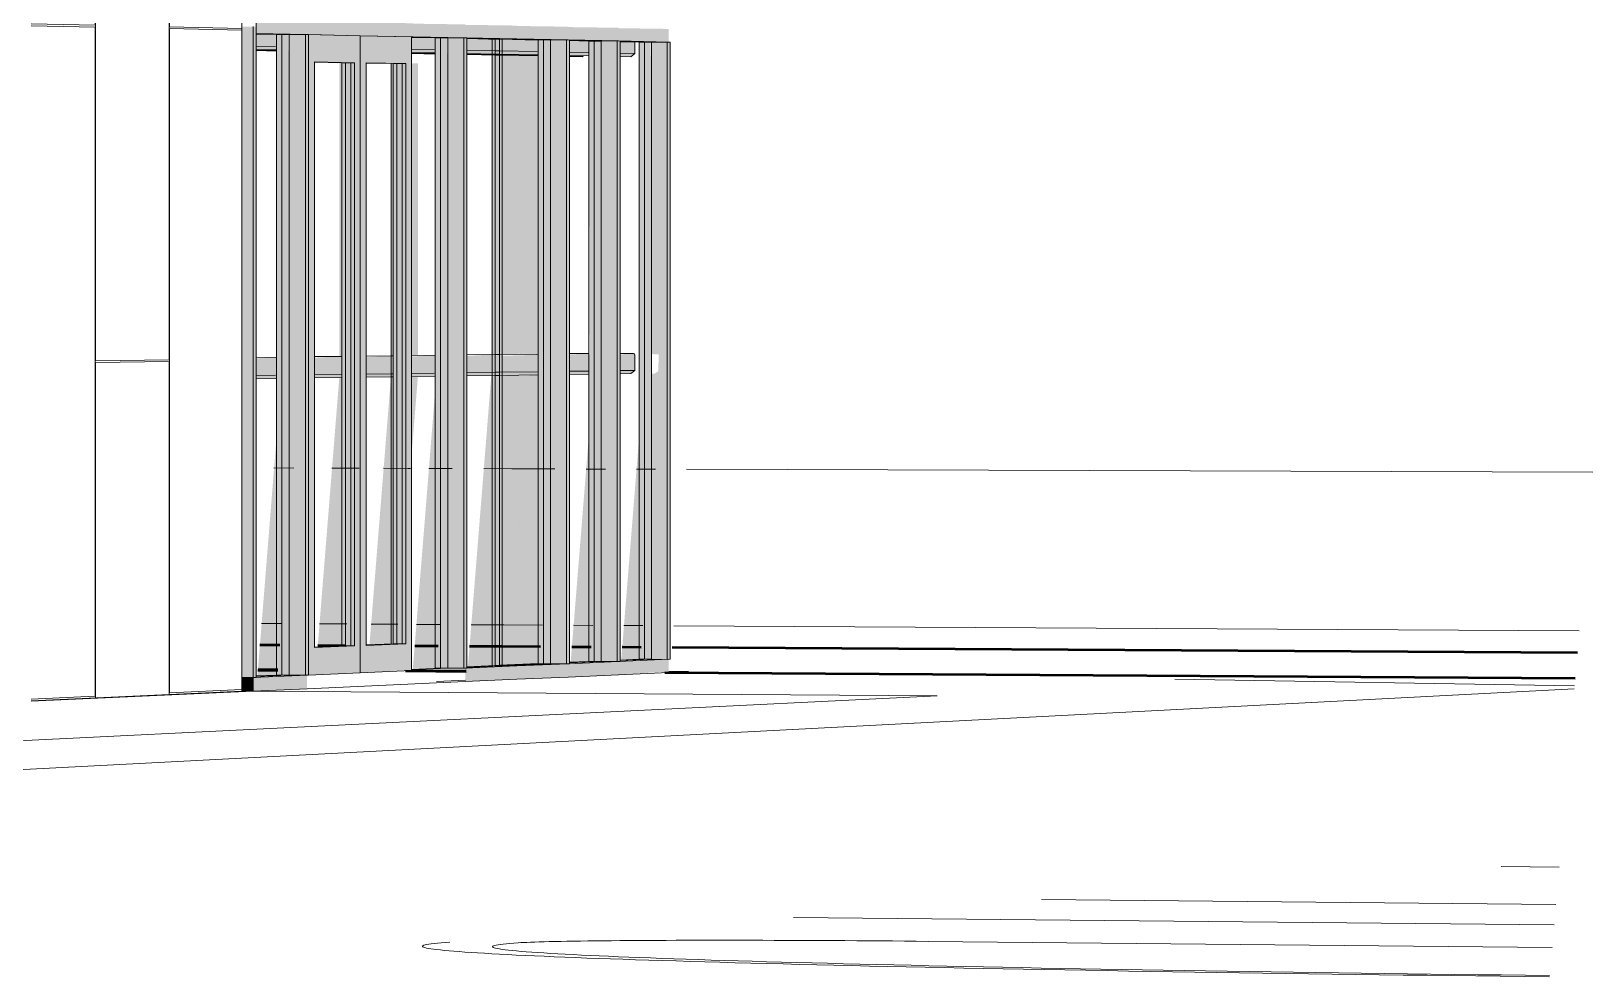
# Model space of a CAD drawing. Header units: inches. Extents: x 30764 to 92544, y -36095 to 66.
# Drawn here: x 92529.4583 to 92529.5085, y 65.9763 to 66.0067 of the extents above; entities that cross this region are included whole.
import ezdxf

# ---------------------------------------------------------------- set-up
doc = ezdxf.new("R2010")
doc.units = ezdxf.units.IN
doc.header["$MEASUREMENT"] = 0
doc.linetypes.add('Center 1_4_', pattern=[0.53125, 0.25, -0.09375, 0.09375, -0.09375])
doc.linetypes.add('Hidden', pattern=[0.28125, 0.1875, -0.09375])
for name, color, linetype, lineweight in [('A-DOOR', 31, 'Continuous', 13), ('A-FLOR-OTLN', 90, 'Continuous', 9), ('A-GLAZ-CURT', 52, 'Continuous', 9), ('A-GLAZ-CWMG', 51, 'Continuous', 9), ('A-PROP-SBCK', 71, 'Hidden', 50), ('A-WALL-PATT', 111, 'Continuous', 13), ('C-BLDG-PADS', 91, 'Continuous', 9), ('C-TOPO', 7, 'Continuous', 9), ('Conc', 7, 'Continuous', 9), ('EOP-PR', 4, 'Continuous', 9), ('L-SITE-WALL', 31, 'Continuous', 13), ('PAINT', 190, 'Continuous', 9), ('PROP', 3, 'Center 1_4_', 9), ('S-BEAM', 12, 'Continuous', 9)]:
    doc.layers.add(name, color=color, linetype=linetype, lineweight=lineweight)

# ---------------------------------------------------------------- blocks, each defined once
blk = doc.blocks.new('FP_73-Looking North East Copy 1')
at = {"layer": 'A-WALL-PATT', "lineweight": 9}
for p, q in [((31214.299552, 66.006863), (31214.299552, 66.017343)), ((31214.299564, 65.996094), (31214.299564, 66.017343)), ((31214.301926, 65.996123), (31214.301926, 66.017216)), ((31214.301938, 66.006813), (31214.301938, 66.017216)), ((31214.299552, 66.006863), (31214.297502, 66.006906)), ((31214.299552, 66.006807), (31214.297502, 66.00685)), ((31214.299552, 65.985325), (31214.299552, 66.006807)), ((31214.304266, 66.006764), (31214.301938, 66.006813)), ((31214.301938, 65.985433), (31214.301938, 66.006757)), ((31214.304266, 66.006709), (31214.301938, 66.006757)), ((31214.301926, 65.996123), (31214.299564, 65.996094)), ((31214.299564, 65.996038), (31214.301926, 65.996067)), ((31214.299564, 65.98527), (31214.299564, 65.996038)), ((31214.301926, 65.985377), (31214.301926, 65.996067)), ((31214.297502, 65.985232), (31214.299552, 65.985325)), ((31214.301938, 65.985433), (31214.304266, 65.985538))]:
    blk.add_line(p, q, dxfattribs=at)

msp = doc.modelspace()

# ---------------------------------------------------------------- hatches: boundary and pattern name
at = {"layer": 'A-DOOR', "lineweight": 5}
for points in [[(92529.467245, 65.985999), (92529.467245, 66.006563), (92529.46715, 66.006561), (92529.46715, 65.986), (92529.467198, 65.985999)], [(92529.468722, 65.986935), (92529.468722, 66.005662), (92529.468605, 66.005661), (92529.468605, 65.986936)], [(92529.470371, 65.987003), (92529.470371, 66.005632), (92529.470255, 66.005631), (92529.470255, 65.987004)]]:
    msp.add_hatch(color=256, dxfattribs=at).paths.add_polyline_path(points, flags=0)
h = msp.add_hatch(color=256, dxfattribs=at)
h.paths.add_polyline_path([(92529.467245, 65.985999), (92529.46891, 65.986085), (92529.46891, 66.006529), (92529.467245, 66.006563), (92529.467245, 65.986012)], flags=0)
h.paths.add_polyline_path([(92529.467435, 65.986882), (92529.467452, 66.005684), (92529.468722, 66.005662), (92529.468722, 65.986935), (92529.467452, 65.986883)], flags=0)
h = msp.add_hatch(color=256, dxfattribs=at)
h.paths.add_polyline_path([(92529.46891, 65.986072), (92529.470558, 65.986172), (92529.470558, 66.006495), (92529.46891, 66.006529), (92529.46891, 65.986085)], flags=0)
h.paths.add_polyline_path([(92529.469098, 65.98695), (92529.469115, 66.005655), (92529.470371, 66.005632), (92529.470371, 65.987003), (92529.469115, 65.986951)], flags=0)
at = {"layer": 'A-DOOR', "lineweight": 5, "transparency": 33554496}
for points in [[(92529.467436, 65.986887), (92529.468605, 65.986937), (92529.468589, 66.005662), (92529.468314, 66.005661), (92529.468314, 65.986937), (92529.467437, 65.986901)], [(92529.469099, 65.986956), (92529.470255, 65.987005), (92529.470239, 66.005632), (92529.469966, 66.005631), (92529.469966, 65.987005), (92529.4691, 65.98697)], [(92529.46744, 65.99554), (92529.468317, 65.995552), (92529.468324, 65.996234), (92529.467439, 65.996192), (92529.467439, 65.995642)], [(92529.469103, 65.995563), (92529.4699, 65.995574), (92529.469907, 65.996253), (92529.469102, 65.996212), (92529.469102, 65.995665)]]:
    msp.add_hatch(color=256, dxfattribs=at).paths.add_polyline_path(points, flags=0)
h = msp.add_hatch(color=256, dxfattribs=at)
h.paths.add_polyline_path([(92529.46754, 65.986899), (92529.468418, 65.986935), (92529.469109, 65.995545), (92529.468233, 65.995533), (92529.467543, 65.986932)], flags=0)
h.paths.add_polyline_path([(92529.468233, 65.996218), (92529.469109, 65.996229), (92529.469109, 66.005669), (92529.468233, 66.005669), (92529.468233, 65.996277)], flags=0)
h = msp.add_hatch(color=256, dxfattribs=at)
h.paths.add_polyline_path([(92529.469203, 65.986967), (92529.470001, 65.987003), (92529.470689, 65.995567), (92529.469893, 65.995556), (92529.469206, 65.987)], flags=0)
h.paths.add_polyline_path([(92529.469893, 65.996238), (92529.470689, 65.996277), (92529.470689, 66.005641), (92529.469893, 66.00564), (92529.469893, 65.996277)], flags=0)
at = {"layer": 'A-GLAZ-CURT', "transparency": 33554458}
for points in [[(92529.465571, 65.985952), (92529.466624, 65.986007), (92529.466597, 66.006564), (92529.466215, 66.006561), (92529.466215, 65.986001), (92529.465572, 65.985972)], [(92529.471716, 65.986222), (92529.47169, 66.006459), (92529.471313, 66.006457), (92529.471313, 65.986224)], [(92529.47324, 66.006418), (92529.473239, 66.006422), (92529.473022, 66.006422)], [(92529.473469, 65.986298), (92529.475021, 65.986371), (92529.474995, 66.006391), (92529.474622, 66.006389), (92529.474622, 65.996286), (92529.474622, 65.996265), (92529.474622, 65.986369), (92529.473469, 65.986299)], [(92529.475627, 65.986393), (92529.476648, 65.986442), (92529.476622, 66.006358), (92529.47625, 66.006355), (92529.476281, 65.9963), (92529.47625, 65.996282), (92529.47625, 65.98644), (92529.475629, 65.986413)], [(92529.477251, 65.986465), (92529.478257, 65.986513), (92529.478232, 66.006325), (92529.477861, 66.006322), (92529.477861, 65.986511), (92529.477252, 65.986484)], [(92529.477286, 65.986484), (92529.477896, 65.986512), (92529.478633, 66.006332), (92529.478495, 66.006331), (92529.478495, 66.005965), (92529.478364, 66.005863), (92529.478026, 66.005863), (92529.478026, 65.996317), (92529.478489, 65.996297), (92529.478495, 65.996277), (92529.478473, 65.995761), (92529.478364, 65.995676), (92529.478026, 65.995671), (92529.477288, 65.986507)], [(92529.465607, 65.985971), (92529.46625, 65.986002), (92529.466265, 65.986197), (92529.465625, 65.986201), (92529.465609, 65.985996)]]:
    msp.add_hatch(color=256, dxfattribs=at).paths.add_polyline_path(points, flags=0)
h = msp.add_hatch(color=256, dxfattribs=at)
h.paths.add_polyline_path([(92529.465573, 65.995513), (92529.466216, 65.995522), (92529.466223, 65.996209), (92529.465573, 65.99617), (92529.465572, 65.995617)], flags=0)
h.paths.add_polyline_path([(92529.466223, 66.006036), (92529.466216, 66.006562), (92529.465572, 66.006561), (92529.46558, 66.006048)], flags=0)
h = msp.add_hatch(color=256, dxfattribs=at)
h.paths.add_polyline_path([(92529.470562, 65.995583), (92529.471313, 65.995594), (92529.47132, 65.99627), (92529.470562, 65.99623), (92529.470562, 65.995685)], flags=0)
h.paths.add_polyline_path([(92529.47132, 66.005939), (92529.471313, 66.006457), (92529.470562, 66.006457), (92529.470569, 66.005954)], flags=0)
h = msp.add_hatch(color=256, dxfattribs=at)
h.paths.add_polyline_path([(92529.472331, 65.995608), (92529.473241, 65.995621), (92529.473247, 65.996293), (92529.472331, 65.996251), (92529.472331, 65.995709)], flags=0)
h.paths.add_polyline_path([(92529.473247, 66.005903), (92529.47324, 66.006418), (92529.472331, 66.006422), (92529.472338, 66.00592), (92529.472854, 66.00591)], flags=0)
at = {"layer": 'A-GLAZ-CURT', "lineweight": 5, "transparency": 33554458}
h = msp.add_hatch(color=256, dxfattribs=at)
h.paths.add_polyline_path([(92529.473378, 65.986299), (92529.473379, 65.986315), (92529.473239, 65.9863)], flags=0)
h.paths.add_polyline_path([(92529.473379, 66.006415), (92529.473378, 66.006422), (92529.47324, 66.006418)], flags=0)
h = msp.add_hatch(color=256, dxfattribs=at)
h.paths.add_polyline_path([(92529.473241, 65.995621), (92529.47338, 65.995623), (92529.473359, 65.996294), (92529.47324, 65.996262), (92529.47324, 65.995722)], flags=0)
h.paths.add_polyline_path([(92529.473386, 66.0059), (92529.473379, 66.006415), (92529.47324, 66.006389), (92529.473247, 66.005903)], flags=0)
h = msp.add_hatch(color=256, dxfattribs=at)
h.paths.add_polyline_path([(92529.473469, 65.986298), (92529.47347, 65.986319), (92529.473395, 65.986299)], flags=0)
h.paths.add_polyline_path([(92529.47347, 66.006413), (92529.473469, 66.006423), (92529.473379, 66.006415)], flags=0)
h = msp.add_hatch(color=256, dxfattribs=at)
h.paths.add_polyline_path([(92529.47338, 65.995623), (92529.473471, 65.995624), (92529.473478, 65.996295), (92529.473379, 65.996263), (92529.473379, 65.995724)], flags=0)
h.paths.add_polyline_path([(92529.473477, 66.005899), (92529.47347, 66.006413), (92529.473379, 66.006389), (92529.473386, 66.0059)], flags=0)
at = {"layer": 'A-GLAZ-CURT', "transparency": 33554458}
h = msp.add_hatch(color=256, dxfattribs=at)
h.paths.add_polyline_path([(92529.473471, 65.995624), (92529.474622, 65.99564), (92529.474622, 65.996285), (92529.47347, 65.996251), (92529.47347, 65.995725)], flags=0)
h.paths.add_polyline_path([(92529.474629, 66.005877), (92529.474622, 66.006389), (92529.47347, 66.006389), (92529.473477, 66.005899)], flags=0)
h = msp.add_hatch(color=256, dxfattribs=at)
h.paths.add_polyline_path([(92529.47563, 65.995654), (92529.476251, 65.995663), (92529.47625, 65.996285), (92529.47625, 65.996305), (92529.476256, 65.996324), (92529.475629, 65.996294), (92529.475629, 65.995755)], flags=0)
h.paths.add_polyline_path([(92529.476044, 66.00585), (92529.476053, 66.005883), (92529.476251, 66.00588), (92529.47625, 66.006356), (92529.475629, 66.006355), (92529.475636, 66.005858), (92529.475938, 66.005852)], flags=0)
h = msp.add_hatch(color=256, dxfattribs=at)
h.paths.add_polyline_path([(92529.477253, 65.995677), (92529.477592, 65.995682), (92529.477722, 65.995783), (92529.477701, 65.996317), (92529.47768, 65.996322), (92529.477252, 65.996297), (92529.477252, 65.995777)], flags=0)
h.paths.add_polyline_path([(92529.477592, 66.005854), (92529.477722, 66.005956), (92529.477722, 66.006326), (92529.477252, 66.006322), (92529.477253, 66.005861)], flags=0)
h = msp.add_hatch(color=256, dxfattribs=at)
h.paths.add_polyline_path([(92529.466265, 65.986197), (92529.467012, 65.995515), (92529.46637, 65.995506), (92529.465625, 65.986201)], flags=0)
h.paths.add_polyline_path([(92529.46637, 65.996196), (92529.467012, 65.996203), (92529.467012, 66.006045), (92529.46637, 66.006057), (92529.46637, 65.996277)], flags=0)
h = msp.add_hatch(color=256, dxfattribs=at)
h.paths.add_polyline_path([(92529.470611, 65.986171), (92529.471347, 65.986223), (92529.472099, 65.995587), (92529.471349, 65.995577), (92529.470594, 65.986171)], flags=0)
h.paths.add_polyline_path([(92529.471349, 65.996255), (92529.472099, 65.996296), (92529.472099, 66.005948), (92529.471349, 66.005962), (92529.471349, 65.996277)], flags=0)
h = msp.add_hatch(color=256, dxfattribs=at)
h.paths.add_polyline_path([(92529.472365, 65.986268), (92529.473274, 65.986308), (92529.474022, 65.995614), (92529.473114, 65.995602), (92529.472367, 65.986292)], flags=0)
h.paths.add_polyline_path([(92529.473114, 65.996276), (92529.474022, 65.996317), (92529.474022, 66.005912), (92529.473114, 66.005929), (92529.473114, 65.996277)], flags=0)
at = {"layer": 'A-GLAZ-CURT', "lineweight": 5, "transparency": 33554458}
h = msp.add_hatch(color=256, dxfattribs=at)
h.paths.add_polyline_path([(92529.473274, 65.986308), (92529.473413, 65.986314), (92529.474161, 65.995616), (92529.474022, 65.995614), (92529.473279, 65.98637)], flags=0)
h.paths.add_polyline_path([(92529.474022, 65.996287), (92529.474161, 65.996319), (92529.474161, 66.005909), (92529.474022, 66.005912), (92529.474022, 65.996288)], flags=0)
h = msp.add_hatch(color=256, dxfattribs=at)
h.paths.add_polyline_path([(92529.473413, 65.986314), (92529.473504, 65.986318), (92529.474252, 65.995618), (92529.474161, 65.995616), (92529.473418, 65.98637)], flags=0)
h.paths.add_polyline_path([(92529.474161, 65.996289), (92529.474252, 65.996319), (92529.474252, 66.005907), (92529.474161, 66.005909), (92529.474161, 65.996294)], flags=0)
at = {"layer": 'A-GLAZ-CURT', "transparency": 33554458}
h = msp.add_hatch(color=256, dxfattribs=at)
h.paths.add_polyline_path([(92529.473504, 65.986318), (92529.474656, 65.98637), (92529.475401, 65.995634), (92529.474252, 65.995618), (92529.473508, 65.986365)], flags=0)
h.paths.add_polyline_path([(92529.474252, 65.99629), (92529.475401, 65.996319), (92529.475401, 66.005885), (92529.474252, 66.005876), (92529.474252, 65.996294)], flags=0)
h = msp.add_hatch(color=256, dxfattribs=at)
h.paths.add_polyline_path([(92529.475663, 65.986412), (92529.476284, 65.986442), (92529.477026, 65.995657), (92529.476406, 65.995648), (92529.475665, 65.986436)], flags=0)
h.paths.add_polyline_path([(92529.476406, 65.996316), (92529.477026, 65.996319), (92529.477026, 66.005888), (92529.476816, 66.005863), (92529.476813, 66.005859), (92529.476406, 66.005859), (92529.476406, 65.996317)], flags=0)
at = {"layer": 'A-GLAZ-CURT', "lineweight": 5, "transparency": 33554458}
h = msp.add_hatch(color=256, dxfattribs=at)
h.paths.add_polyline_path([(92529.47, 65.987), (92529.470069, 65.987003), (92529.470757, 65.995568), (92529.470689, 65.995567), (92529.47, 65.987)], flags=0)
h.paths.add_polyline_path([(92529.470689, 65.996247), (92529.470757, 65.996277), (92529.470757, 66.00564), (92529.470689, 66.00564), (92529.470689, 65.996277)], flags=0)
msp.add_hatch(color=256, dxfattribs=at).paths.add_polyline_path([(92529.4699, 65.995574), (92529.469969, 65.995575), (92529.469976, 65.996254), (92529.4699, 65.996222), (92529.4699, 65.995676)], flags=0)
at = {"layer": 'A-GLAZ-CWMG', "lineweight": 5}
for points in [[(92529.465472, 65.985921), (92529.465472, 66.00682), (92529.465108, 66.006818), (92529.465108, 65.985923)], [(92529.465472, 65.985921), (92529.465569, 65.985952), (92529.465569, 66.006817), (92529.465472, 66.006817), (92529.465472, 65.985929)], [(92529.467198, 66.006564), (92529.467198, 66.007002), (92529.465569, 66.007024), (92529.465569, 66.006598), (92529.46715, 66.006565)], [(92529.46715, 65.985997), (92529.46715, 66.006564), (92529.466624, 66.006561), (92529.466624, 65.986)], [(92529.472234, 65.986218), (92529.472234, 66.006459), (92529.471716, 66.006457), (92529.471716, 65.986222), (92529.471808, 65.986221)], [(92529.472234, 65.986218), (92529.472327, 65.986249), (92529.472327, 66.006458), (92529.472234, 66.006448), (92529.472234, 65.986226)], [(92529.475535, 65.986366), (92529.475535, 66.006391), (92529.475021, 66.006389), (92529.475021, 65.986369), (92529.475111, 65.986368)], [(92529.475535, 65.986364), (92529.475625, 65.986393), (92529.475625, 66.00639), (92529.475535, 66.00638), (92529.475535, 65.986371)], [(92529.477159, 65.986437), (92529.477159, 66.006358), (92529.476648, 66.006355), (92529.476648, 65.98644), (92529.476737, 65.98644)], [(92529.477159, 65.986435), (92529.477248, 65.986465), (92529.477243, 66.006357), (92529.477159, 66.006347), (92529.477159, 65.986442)], [(92529.478767, 65.986508), (92529.478767, 66.006324), (92529.478257, 66.006322), (92529.478257, 65.986511)], [(92529.478767, 65.986506), (92529.478855, 65.98651), (92529.478855, 66.006324), (92529.478767, 66.006325), (92529.478767, 65.988037)], [(92529.465472, 65.985481), (92529.467198, 65.985561), (92529.467198, 65.985997), (92529.465472, 65.985921), (92529.465472, 65.985483)]]:
    msp.add_hatch(color=256, dxfattribs=at).paths.add_polyline_path(points, flags=0)
at = {"layer": 'A-GLAZ-CWMG'}
for points in [[(92529.46891, 66.006529), (92529.46891, 66.006964), (92529.467198, 66.006988), (92529.467198, 66.006564), (92529.468722, 66.006533)], [(92529.470604, 66.006494), (92529.470604, 66.006927), (92529.46891, 66.006951), (92529.46891, 66.006529), (92529.470558, 66.006495)], [(92529.472281, 66.006459), (92529.472281, 66.00689), (92529.470604, 66.006914), (92529.470604, 66.006494), (92529.472234, 66.00646)], [(92529.473939, 66.006425), (92529.473939, 66.006853), (92529.472281, 66.006877), (92529.472281, 66.006459), (92529.473466, 66.006435)], [(92529.47558, 66.006391), (92529.47558, 66.006817), (92529.473939, 66.00684), (92529.473939, 66.006425), (92529.475535, 66.006392)], [(92529.477204, 66.006358), (92529.477204, 66.006782), (92529.47558, 66.006804), (92529.47558, 66.006391), (92529.477159, 66.006359)], [(92529.478811, 66.006325), (92529.478811, 66.006746), (92529.477204, 66.006769), (92529.477204, 66.006358), (92529.478767, 66.006325)], [(92529.472281, 65.98579), (92529.473939, 65.985866), (92529.473939, 65.986293), (92529.472281, 65.986218), (92529.472281, 65.985791)], [(92529.473939, 65.985865), (92529.47558, 65.985941), (92529.47558, 65.986366), (92529.473939, 65.986293), (92529.473939, 65.985866)], [(92529.47558, 65.985939), (92529.477204, 65.986015), (92529.477204, 65.986437), (92529.47558, 65.986364), (92529.47558, 65.985941)], [(92529.477204, 65.986013), (92529.478811, 65.986116), (92529.478811, 65.986508), (92529.477204, 65.986435), (92529.477204, 65.986015)], [(92529.465472, 65.985481), (92529.465472, 65.985921), (92529.465108, 65.985921), (92529.465108, 65.985483), (92529.465443, 65.985481)]]:
    msp.add_hatch(color=256, dxfattribs=at).paths.add_polyline_path(points, flags=0)

# ---------------------------------------------------------------- linework, layer by layer
at = {"layer": 'A-DOOR'}
for p, q in [((92529.467245, 65.985999), (92529.467245, 66.006563)), ((92529.46891, 66.006529), (92529.467245, 66.006563)), ((92529.46891, 66.006529), (92529.46891, 65.986072)), ((92529.470558, 66.006495), (92529.46891, 66.006529)), ((92529.46891, 65.986072), (92529.46891, 66.006529)), ((92529.470558, 66.006495), (92529.470558, 65.986145)), ((92529.467435, 66.005685), (92529.467435, 65.986882)), ((92529.467435, 66.005685), (92529.468722, 66.005662)), ((92529.467436, 66.005679), (92529.468431, 66.005661)), ((92529.468314, 66.005661), (92529.467437, 66.005676)), ((92529.468314, 65.986937), (92529.468314, 66.005661)), ((92529.468605, 66.005661), (92529.468314, 66.005661)), ((92529.468431, 66.005661), (92529.468431, 65.986937)), ((92529.468431, 66.005661), (92529.468605, 66.005661)), ((92529.468722, 66.005662), (92529.468605, 66.005661)), ((92529.468605, 66.005661), (92529.468605, 65.986936)), ((92529.468722, 65.986935), (92529.468722, 66.005662)), ((92529.469098, 66.005655), (92529.469098, 65.98695)), ((92529.469098, 66.005655), (92529.470371, 66.005632)), ((92529.469099, 66.005649), (92529.470082, 66.005631)), ((92529.469966, 66.005631), (92529.4691, 66.005647)), ((92529.470255, 66.005632), (92529.469966, 66.005631)), ((92529.469966, 65.987005), (92529.469966, 66.005631)), ((92529.470082, 66.005631), (92529.470255, 66.005632)), ((92529.470082, 66.005631), (92529.470082, 65.987005)), ((92529.470371, 66.005632), (92529.470255, 66.005632)), ((92529.470255, 66.005632), (92529.470255, 65.987004)), ((92529.470371, 65.987003), (92529.470371, 66.005632)), ((92529.467435, 65.986882), (92529.468722, 65.986935)), ((92529.468431, 65.986937), (92529.467436, 65.986896)), ((92529.467437, 65.986901), (92529.468314, 65.986937)), ((92529.468605, 65.986936), (92529.468314, 65.986937)), ((92529.468431, 65.986937), (92529.468605, 65.986936)), ((92529.468722, 65.986935), (92529.468605, 65.986936)), ((92529.469098, 65.98695), (92529.470371, 65.987003)), ((92529.470082, 65.987005), (92529.469099, 65.986964)), ((92529.4691, 65.98697), (92529.469966, 65.987005)), ((92529.470255, 65.987004), (92529.469966, 65.987005)), ((92529.470255, 65.987004), (92529.470082, 65.987005)), ((92529.470371, 65.987003), (92529.470255, 65.987004)), ((92529.46891, 65.986072), (92529.467245, 65.985999)), ((92529.470558, 65.986145), (92529.46891, 65.986072))]:
    msp.add_line(p, q, dxfattribs=at)
at = {"layer": 'A-FLOR-OTLN'}
msp.add_line((92529.495065, 65.985868), (92529.507899, 65.98566), dxfattribs=at)
at = {"layer": 'A-GLAZ-CURT'}
for p, q in [((92529.466624, 66.006563), (92529.465571, 66.006585)), ((92529.465572, 66.00658), (92529.466391, 66.006563)), ((92529.466391, 66.006563), (92529.466391, 65.985999)), ((92529.466391, 66.006563), (92529.466624, 66.006563)), ((92529.466624, 65.985998), (92529.466624, 66.006563)), ((92529.471716, 66.006459), (92529.470557, 66.006482)), ((92529.470557, 66.006477), (92529.471486, 66.006458)), ((92529.471486, 66.006458), (92529.471716, 66.006459)), ((92529.471486, 66.006458), (92529.471486, 65.986223)), ((92529.471716, 65.986222), (92529.471716, 66.006459)), ((92529.473377, 66.006424), (92529.472329, 66.006446)), ((92529.47233, 66.006441), (92529.473148, 66.006424)), ((92529.473148, 66.006424), (92529.473148, 65.986296)), ((92529.473148, 66.006424), (92529.473377, 66.006424)), ((92529.473239, 65.9863), (92529.473239, 66.006422)), ((92529.473239, 66.006422), (92529.473378, 66.006419)), ((92529.473239, 66.006422), (92529.473378, 66.006422)), ((92529.473377, 65.986294), (92529.473377, 66.006424)), ((92529.473378, 66.006422), (92529.473469, 66.006423)), ((92529.473378, 66.006419), (92529.474793, 66.00639)), ((92529.475021, 66.006391), (92529.473469, 66.006423)), ((92529.473469, 66.006423), (92529.473469, 65.986298)), ((92529.474793, 66.00639), (92529.475021, 66.006391)), ((92529.474793, 66.00639), (92529.474793, 65.986368)), ((92529.475021, 65.986367), (92529.475021, 66.006391)), ((92529.476648, 66.006357), (92529.475627, 66.006378)), ((92529.475628, 66.006373), (92529.47642, 66.006357)), ((92529.47642, 66.006357), (92529.47642, 65.986439)), ((92529.47642, 66.006357), (92529.476648, 66.006357)), ((92529.476648, 65.986438), (92529.476648, 66.006357)), ((92529.478257, 66.006324), (92529.477251, 66.006345)), ((92529.477252, 66.006339), (92529.478031, 66.006323)), ((92529.478031, 66.006323), (92529.478257, 66.006324)), ((92529.478031, 66.006323), (92529.478031, 65.98651)), ((92529.478257, 65.986509), (92529.478257, 66.006324)), ((92529.469899, 65.986989), (92529.469899, 66.005638)), ((92529.470554, 65.986171), (92529.471716, 65.986222)), ((92529.471486, 65.986223), (92529.470561, 65.986182)), ((92529.471486, 65.986223), (92529.471716, 65.986222)), ((92529.472329, 65.986248), (92529.473377, 65.986294)), ((92529.473148, 65.986296), (92529.47233, 65.98626)), ((92529.473148, 65.986296), (92529.473377, 65.986294)), ((92529.473378, 65.986306), (92529.473239, 65.9863)), ((92529.473378, 65.986299), (92529.473239, 65.9863)), ((92529.474793, 65.986368), (92529.473378, 65.986306)), ((92529.473469, 65.986298), (92529.473378, 65.986299)), ((92529.473469, 65.986298), (92529.475021, 65.986367)), ((92529.474793, 65.986368), (92529.475021, 65.986367)), ((92529.475627, 65.986393), (92529.476648, 65.986438)), ((92529.47642, 65.986439), (92529.475628, 65.986405)), ((92529.47642, 65.986439), (92529.476648, 65.986438)), ((92529.477251, 65.986465), (92529.478257, 65.986509)), ((92529.478031, 65.98651), (92529.477252, 65.986476)), ((92529.478031, 65.98651), (92529.478257, 65.986509)), ((92529.465571, 65.985952), (92529.466624, 65.985998)), ((92529.466391, 65.985999), (92529.465572, 65.985964)), ((92529.466391, 65.985999), (92529.466624, 65.985998))]:
    msp.add_line(p, q, dxfattribs=at)
at = {"layer": 'A-GLAZ-CWMG'}
for p, q in [((92529.465472, 66.00682), (92529.465472, 65.985921)), ((92529.465569, 66.006598), (92529.465569, 66.007037)), ((92529.465569, 65.985925), (92529.465569, 66.006817)), ((92529.465569, 66.006598), (92529.467198, 66.006564)), ((92529.465572, 66.006575), (92529.466215, 66.006562)), ((92529.466215, 66.006562), (92529.466624, 66.006563)), ((92529.466215, 66.006562), (92529.466215, 65.986001)), ((92529.466624, 66.006563), (92529.46715, 66.006565)), ((92529.46715, 66.006565), (92529.467245, 66.006563)), ((92529.46715, 66.006565), (92529.46715, 65.985995)), ((92529.467198, 66.006564), (92529.46891, 66.006529)), ((92529.467245, 65.985999), (92529.467245, 66.006563)), ((92529.46891, 66.006529), (92529.470604, 66.006494)), ((92529.470557, 66.006473), (92529.471313, 66.006457)), ((92529.470604, 66.006494), (92529.472281, 66.006459)), ((92529.471313, 66.006457), (92529.471716, 66.006459)), ((92529.471313, 66.006457), (92529.471313, 65.986224)), ((92529.471716, 66.006459), (92529.472234, 66.00646)), ((92529.472234, 66.00646), (92529.472327, 66.006458)), ((92529.472234, 66.00646), (92529.472234, 65.986218)), ((92529.472281, 66.006459), (92529.473939, 66.006425)), ((92529.472327, 65.986222), (92529.472327, 66.006458)), ((92529.47233, 66.006437), (92529.473022, 66.006422)), ((92529.473022, 66.006422), (92529.47324, 66.006418)), ((92529.47324, 66.006418), (92529.473379, 66.006415)), ((92529.473379, 66.006415), (92529.474622, 66.006389)), ((92529.473939, 66.006425), (92529.47558, 66.006391)), ((92529.474622, 66.006389), (92529.475021, 66.006391)), ((92529.474622, 66.006389), (92529.474622, 65.986369)), ((92529.475021, 66.006391), (92529.475535, 66.006392)), ((92529.475535, 66.006392), (92529.475625, 66.00639)), ((92529.475535, 66.006392), (92529.475535, 65.986364)), ((92529.47558, 66.006391), (92529.477204, 66.006358)), ((92529.475625, 65.986367), (92529.475625, 66.00639)), ((92529.475629, 66.006369), (92529.47625, 66.006356)), ((92529.47625, 66.006356), (92529.476648, 66.006357)), ((92529.47625, 66.006356), (92529.47625, 65.98644)), ((92529.476648, 66.006357), (92529.477159, 66.006359)), ((92529.477159, 66.006359), (92529.477248, 66.006357)), ((92529.477159, 66.006359), (92529.477159, 65.986435)), ((92529.477204, 66.006358), (92529.478811, 66.006325)), ((92529.477248, 65.986439), (92529.477248, 66.006357)), ((92529.477252, 66.006335), (92529.477861, 66.006323)), ((92529.477861, 66.006323), (92529.478257, 66.006324)), ((92529.477861, 66.006323), (92529.477861, 65.986511)), ((92529.478257, 66.006324), (92529.478767, 66.006325)), ((92529.478767, 66.006325), (92529.478855, 66.006324)), ((92529.478767, 66.006325), (92529.478767, 65.986506)), ((92529.478855, 65.98651), (92529.478855, 66.006324)), ((92529.471716, 65.986222), (92529.471313, 65.986224)), ((92529.472234, 65.986218), (92529.471716, 65.986222)), ((92529.472327, 65.986222), (92529.472234, 65.986218)), ((92529.473939, 65.986293), (92529.472281, 65.98622)), ((92529.473022, 65.986299), (92529.47233, 65.986269)), ((92529.47324, 65.986309), (92529.473022, 65.986299)), ((92529.473379, 65.986315), (92529.47324, 65.986309)), ((92529.474622, 65.986369), (92529.473379, 65.986315)), ((92529.47558, 65.986366), (92529.473939, 65.986293)), ((92529.475021, 65.986367), (92529.474622, 65.986369)), ((92529.475535, 65.986364), (92529.475021, 65.986367)), ((92529.475625, 65.986367), (92529.475535, 65.986364)), ((92529.477204, 65.986437), (92529.47558, 65.986366)), ((92529.47625, 65.98644), (92529.475629, 65.986413)), ((92529.476648, 65.986438), (92529.47625, 65.98644)), ((92529.477159, 65.986435), (92529.476648, 65.986438)), ((92529.477248, 65.986439), (92529.477159, 65.986435)), ((92529.478811, 65.986508), (92529.477204, 65.986437)), ((92529.477861, 65.986511), (92529.477252, 65.986484)), ((92529.478257, 65.986509), (92529.477861, 65.986511)), ((92529.478767, 65.986506), (92529.478257, 65.986509)), ((92529.478855, 65.98651), (92529.478767, 65.986506)), ((92529.465472, 65.985921), (92529.46512, 65.985923)), ((92529.465472, 65.985921), (92529.46512, 65.985923)), ((92529.467198, 65.985997), (92529.465472, 65.985921)), ((92529.465569, 65.985925), (92529.465472, 65.985921)), ((92529.465472, 65.985481), (92529.465472, 65.985921)), ((92529.466215, 65.986001), (92529.465572, 65.985972)), ((92529.466624, 65.985998), (92529.466215, 65.986001)), ((92529.46715, 65.985995), (92529.466624, 65.985998)), ((92529.467245, 65.985999), (92529.46715, 65.985995)), ((92529.472284, 65.985837), (92529.471359, 65.985796)), ((92529.472281, 65.98579), (92529.473939, 65.985865)), ((92529.473939, 65.985865), (92529.47558, 65.985939)), ((92529.47558, 65.985939), (92529.477204, 65.986013)), ((92529.477204, 65.986013), (92529.478811, 65.986086)), ((92529.46512, 65.985483), (92529.465443, 65.985481)), ((92529.465472, 65.985481), (92529.467198, 65.985559))]:
    msp.add_line(p, q, dxfattribs=at)
at = {"layer": 'A-PROP-SBCK', "linetype": 'Continuous'}
for p, q in [((92529.465686, 65.986971), (92529.466326, 65.986967)), ((92529.467545, 65.98696), (92529.468419, 65.986955)), ((92529.470656, 65.986942), (92529.471404, 65.986938)), ((92529.472418, 65.986932), (92529.473324, 65.986927)), ((92529.473324, 65.986927), (92529.473462, 65.986926)), ((92529.473462, 65.986926), (92529.4747, 65.986919)), ((92529.475703, 65.986913), (92529.476322, 65.986909)), ((92529.47732, 65.986903), (92529.477927, 65.9869)), ((92529.47892, 65.986894), (92529.507989, 65.986725)), ((92529.465622, 65.986163), (92529.466262, 65.986159)), ((92529.470355, 65.986133), (92529.472307, 65.986121)), ((92529.478685, 65.986082), (92529.507919, 65.985901))]:
    msp.add_line(p, q, dxfattribs=at)
at = {"layer": 'C-BLDG-PADS'}
for p, q in [((92529.466265, 65.986197), (92529.465625, 65.986201)), ((92529.47231, 65.98616), (92529.470611, 65.986171)), ((92529.467198, 65.985561), (92529.472281, 65.985791)), ((92529.478811, 65.986087), (92529.479444, 65.986116)), ((92529.479444, 65.986116), (92529.478813, 65.98612)), ((92529.458343, 65.985159), (92529.465472, 65.985483))]:
    msp.add_line(p, q, dxfattribs=at)
at = {"layer": 'C-TOPO'}
for p, q in [((92529.466774, 65.992648), (92529.466133, 65.99265)), ((92529.46887, 65.992641), (92529.467995, 65.992644)), ((92529.470448, 65.992636), (92529.469653, 65.992639)), ((92529.470516, 65.992636), (92529.470448, 65.992636)), ((92529.471857, 65.992632), (92529.471108, 65.992634)), ((92529.473779, 65.992625), (92529.472872, 65.992628)), ((92529.473918, 65.992625), (92529.473779, 65.992625)), ((92529.475157, 65.992621), (92529.473918, 65.992625)), ((92529.47678, 65.992615), (92529.476161, 65.992617)), ((92529.478387, 65.99261), (92529.47778, 65.992612)), ((92529.508482, 65.992511), (92529.479382, 65.992607)), ((92529.465625, 65.986201), (92529.466265, 65.986197)), ((92529.466265, 65.986197), (92529.465625, 65.986201)), ((92529.470611, 65.986171), (92529.47231, 65.98616)), ((92529.47231, 65.98616), (92529.470611, 65.986171)), ((92529.472281, 65.985791), (92529.467198, 65.985561)), ((92529.467198, 65.985561), (92529.472281, 65.985791)), ((92529.479444, 65.986116), (92529.478811, 65.986087)), ((92529.478811, 65.986087), (92529.479444, 65.986116)), ((92529.478813, 65.98612), (92529.479444, 65.986116)), ((92529.479444, 65.986116), (92529.478813, 65.98612)), ((92529.465472, 65.985483), (92529.458343, 65.985159)), ((92529.458343, 65.985159), (92529.465472, 65.985483))]:
    msp.add_line(p, q, dxfattribs=at)
at = {"layer": 'Conc'}
for p, q in [((92529.50789, 65.985556), (92529.350661, 65.977378)), ((92529.384721, 65.980287), (92529.487436, 65.985338)), ((92529.487436, 65.985338), (92529.465472, 65.985481))]:
    msp.add_line(p, q, dxfattribs=at)
at = {"layer": 'EOP-PR'}
msp.add_line((92529.507182, 65.977253), (92529.48714, 65.977453), dxfattribs=at)
for points in [[(92529.471781, 65.977428, 0), (92529.471637, 65.977417, 0), (92529.471506, 65.977406, 0), (92529.471387, 65.977395, 0), (92529.471282, 65.977383, 0), (92529.471189, 65.977372, 0), (92529.471109, 65.97736, 0), (92529.471043, 65.977349, 0), (92529.470989, 65.977337, 0), (92529.470948, 65.977325, 0), (92529.47092, 65.977313, 0), (92529.470906, 65.977301, 0), (92529.470904, 65.977289, 0), (92529.470916, 65.977276, 0), (92529.470941, 65.977264, 0), (92529.470979, 65.977251, 0), (92529.47103, 65.977239, 0), (92529.471095, 65.977226, 0), (92529.471172, 65.977213, 0), (92529.471263, 65.977201, 0), (92529.471367, 65.977188, 0), (92529.471485, 65.977175, 0), (92529.471615, 65.977161, 0), (92529.471759, 65.977148, 0), (92529.471915, 65.977135, 0), (92529.472085, 65.977122, 0), (92529.472268, 65.977108, 0), (92529.472464, 65.977095, 0), (92529.472673, 65.977082, 0), (92529.472896, 65.977068, 0), (92529.473131, 65.977055, 0), (92529.473379, 65.977041, 0), (92529.473639, 65.977027, 0), (92529.473913, 65.977014, 0), (92529.4742, 65.977, 0), (92529.474499, 65.976986, 0), (92529.47481, 65.976973, 0), (92529.475135, 65.976959, 0), (92529.475472, 65.976945, 0), (92529.475821, 65.976931, 0), (92529.476182, 65.976918, 0), (92529.476556, 65.976904, 0), (92529.476942, 65.97689, 0), (92529.47734, 65.976876, 0), (92529.47775, 65.976863, 0), (92529.478172, 65.976849, 0), (92529.478606, 65.976835, 0), (92529.479051, 65.976822, 0), (92529.479508, 65.976808, 0), (92529.479976, 65.976794, 0), (92529.480456, 65.976781, 0), (92529.480947, 65.976767, 0), (92529.481449, 65.976754, 0), (92529.481961, 65.976741, 0), (92529.482485, 65.976727, 0), (92529.483019, 65.976714, 0), (92529.483564, 65.976701, 0), (92529.484119, 65.976687, 0), (92529.484685, 65.976674, 0), (92529.48526, 65.976661, 0), (92529.485846, 65.976648, 0), (92529.486441, 65.976635, 0), (92529.487045, 65.976623, 0), (92529.487659, 65.97661, 0), (92529.488283, 65.976597, 0), (92529.488915, 65.976585, 0), (92529.489556, 65.976572, 0), (92529.490206, 65.97656, 0), (92529.490865, 65.976548, 0), (92529.491532, 65.976536, 0), (92529.492207, 65.976524, 0), (92529.49289, 65.976512, 0), (92529.49358, 65.9765, 0), (92529.494278, 65.976489, 0), (92529.494984, 65.976477, 0), (92529.495697, 65.976466, 0), (92529.496416, 65.976455, 0), (92529.497142, 65.976444, 0), (92529.497875, 65.976433, 0), (92529.498614, 65.976422, 0), (92529.499359, 65.976412, 0), (92529.50011, 65.976401, 0), (92529.500866, 65.976391, 0), (92529.501628, 65.976381, 0), (92529.502395, 65.976371, 0), (92529.503167, 65.976362, 0), (92529.503943, 65.976352, 0), (92529.504724, 65.976343, 0), (92529.505509, 65.976333, 0), (92529.506298, 65.976324, 0), (92529.50709, 65.976316, 0)], [(92529.473979, 65.977405, 0), (92529.47384, 65.977395, 0), (92529.473713, 65.977384, 0), (92529.473599, 65.977373, 0), (92529.473499, 65.977362, 0), (92529.473411, 65.977351, 0), (92529.473336, 65.97734, 0), (92529.473274, 65.977328, 0), (92529.473225, 65.977317, 0), (92529.47319, 65.977305, 0), (92529.473167, 65.977293, 0), (92529.473158, 65.977282, 0), (92529.473162, 65.97727, 0), (92529.473178, 65.977257, 0), (92529.473209, 65.977245, 0), (92529.473252, 65.977233, 0), (92529.473309, 65.977221, 0), (92529.473379, 65.977208, 0), (92529.473462, 65.977196, 0), (92529.473558, 65.977183, 0), (92529.473668, 65.97717, 0), (92529.473791, 65.977158, 0), (92529.473927, 65.977145, 0), (92529.474076, 65.977132, 0), (92529.474238, 65.977119, 0), (92529.474414, 65.977106, 0), (92529.474603, 65.977093, 0), (92529.474804, 65.97708, 0), (92529.475019, 65.977067, 0), (92529.475247, 65.977053, 0), (92529.475488, 65.97704, 0), (92529.475741, 65.977027, 0), (92529.476008, 65.977014, 0), (92529.476287, 65.977, 0), (92529.476579, 65.976987, 0), (92529.476883, 65.976974, 0), (92529.4772, 65.97696, 0), (92529.47753, 65.976947, 0), (92529.477872, 65.976933, 0), (92529.478227, 65.97692, 0), (92529.478593, 65.976907, 0), (92529.478972, 65.976893, 0), (92529.479363, 65.97688, 0), (92529.479766, 65.976866, 0), (92529.48018, 65.976853, 0), (92529.480607, 65.97684, 0), (92529.481045, 65.976826, 0), (92529.481494, 65.976813, 0), (92529.481955, 65.9768, 0), (92529.482428, 65.976787, 0), (92529.482911, 65.976773, 0), (92529.483405, 65.97676, 0), (92529.483911, 65.976747, 0), (92529.484427, 65.976734, 0), (92529.484953, 65.976721, 0), (92529.48549, 65.976708, 0), (92529.486037, 65.976696, 0), (92529.486595, 65.976683, 0), (92529.487162, 65.97667, 0), (92529.487739, 65.976658, 0), (92529.488326, 65.976645, 0), (92529.488922, 65.976633, 0), (92529.489528, 65.97662, 0), (92529.490142, 65.976608, 0), (92529.490766, 65.976596, 0), (92529.491398, 65.976584, 0), (92529.492038, 65.976572, 0), (92529.492687, 65.97656, 0), (92529.493345, 65.976549, 0), (92529.49401, 65.976537, 0), (92529.494683, 65.976526, 0), (92529.495363, 65.976515, 0), (92529.496051, 65.976503, 0), (92529.496745, 65.976492, 0), (92529.497447, 65.976482, 0), (92529.498155, 65.976471, 0), (92529.49887, 65.97646, 0), (92529.499591, 65.97645, 0), (92529.500318, 65.97644, 0), (92529.501051, 65.97643, 0), (92529.501789, 65.97642, 0), (92529.502533, 65.97641, 0), (92529.503281, 65.9764, 0), (92529.504034, 65.976391, 0), (92529.504792, 65.976382, 0), (92529.505554, 65.976373, 0), (92529.506321, 65.976364, 0), (92529.507091, 65.976355, 0)], [(92529.48714, 65.977453, 0), (92529.486761, 65.977457, 0), (92529.486381, 65.97746, 0), (92529.486, 65.977464, 0), (92529.485617, 65.977467, 0), (92529.485234, 65.97747, 0), (92529.484851, 65.977472, 0), (92529.484468, 65.977475, 0), (92529.484086, 65.977477, 0), (92529.483705, 65.977479, 0), (92529.483325, 65.977481, 0), (92529.482948, 65.977483, 0), (92529.482573, 65.977484, 0), (92529.482201, 65.977485, 0), (92529.481832, 65.977486, 0), (92529.481467, 65.977487, 0), (92529.481106, 65.977487, 0), (92529.48075, 65.977488, 0), (92529.480399, 65.977488, 0), (92529.480053, 65.977488, 0), (92529.479713, 65.977487, 0), (92529.479379, 65.977487, 0), (92529.479051, 65.977486, 0), (92529.47873, 65.977485, 0), (92529.478417, 65.977484, 0), (92529.478111, 65.977482, 0), (92529.477813, 65.97748, 0), (92529.477524, 65.977479, 0), (92529.477243, 65.977476, 0), (92529.476971, 65.977474, 0), (92529.476708, 65.977472, 0), (92529.476455, 65.977469, 0), (92529.476212, 65.977466, 0), (92529.475979, 65.977463, 0), (92529.475756, 65.977459, 0), (92529.475545, 65.977456, 0), (92529.475343, 65.977452, 0), (92529.475154, 65.977448, 0), (92529.474975, 65.977444, 0), (92529.474808, 65.97744, 0), (92529.474653, 65.977435, 0), (92529.47451, 65.977431, 0), (92529.474379, 65.977426, 0), (92529.47426, 65.977421, 0), (92529.474154, 65.977416, 0), (92529.47406, 65.977411, 0), (92529.473979, 65.977405, 0)]]:
    msp.add_polyline3d(points, dxfattribs=at)
at = {"layer": 'L-SITE-WALL'}
for p, q in [((92529.465108, 65.985483), (92529.465108, 66.017092)), ((92529.458344, 65.985176), (92529.465108, 65.985483))]:
    msp.add_line(p, q, dxfattribs=at)
at = {"layer": 'PAINT'}
for p, q in [((92529.507403, 65.979839), (92529.505536, 65.979856)), ((92529.507301, 65.97864), (92529.490787, 65.978795)), ((92529.507245, 65.977985), (92529.482814, 65.978221))]:
    msp.add_line(p, q, dxfattribs=at)
at = {"layer": 'PROP', "linetype": 'Continuous'}
for p, q in [((92529.465739, 65.987656), (92529.46638, 65.987652)), ((92529.467599, 65.987646), (92529.468474, 65.987641)), ((92529.469256, 65.987636), (92529.470051, 65.987632)), ((92529.470051, 65.987632), (92529.470119, 65.987632)), ((92529.47071, 65.987628), (92529.471459, 65.987624)), ((92529.472472, 65.987619), (92529.473379, 65.987614)), ((92529.473379, 65.987614), (92529.473517, 65.987613)), ((92529.473517, 65.987613), (92529.474755, 65.987606)), ((92529.475758, 65.9876), (92529.476377, 65.987597)), ((92529.477375, 65.987592), (92529.477982, 65.987588)), ((92529.478976, 65.987583), (92529.508049, 65.987422))]:
    msp.add_line(p, q, dxfattribs=at)
at = {"layer": 'S-BEAM'}
for p, q in [((92529.477722, 66.006335), (92529.477722, 66.005956)), ((92529.465572, 66.006191), (92529.466186, 66.006179)), ((92529.465573, 66.006083), (92529.466216, 66.00607)), ((92529.465579, 66.006067), (92529.466223, 66.006054)), ((92529.46558, 66.006048), (92529.466223, 66.006036)), ((92529.470562, 66.006095), (92529.471284, 66.006081)), ((92529.470562, 66.005988), (92529.471313, 66.005974)), ((92529.470569, 66.005972), (92529.47132, 66.005958)), ((92529.470569, 66.005954), (92529.47132, 66.005939)), ((92529.472331, 66.00606), (92529.47324, 66.006043)), ((92529.472331, 66.005954), (92529.473241, 66.005937)), ((92529.472337, 66.005938), (92529.473247, 66.005921)), ((92529.472338, 66.00592), (92529.473247, 66.005903)), ((92529.47324, 66.006043), (92529.473379, 66.00604)), ((92529.473241, 66.005937), (92529.47338, 66.005934)), ((92529.473247, 66.005921), (92529.473386, 66.005919)), ((92529.473247, 66.005903), (92529.473386, 66.0059)), ((92529.473379, 66.00604), (92529.474593, 66.006017)), ((92529.47338, 66.005934), (92529.474622, 66.005911)), ((92529.473386, 66.005919), (92529.474629, 66.005895)), ((92529.473386, 66.0059), (92529.474629, 66.005877)), ((92529.475629, 66.005997), (92529.476222, 66.005985)), ((92529.47563, 66.005891), (92529.476251, 66.00588)), ((92529.475636, 66.005876), (92529.47606, 66.005868)), ((92529.475636, 66.005858), (92529.476044, 66.00585)), ((92529.47606, 66.005868), (92529.476044, 66.00585)), ((92529.477252, 66.005965), (92529.477722, 66.005956)), ((92529.477253, 66.005861), (92529.477592, 66.005854)), ((92529.477722, 66.005956), (92529.477592, 66.005854)), ((92529.465579, 65.996202), (92529.466223, 65.996209)), ((92529.467446, 65.996224), (92529.468324, 65.996234)), ((92529.469109, 65.996244), (92529.469907, 65.996253)), ((92529.469907, 65.996253), (92529.469975, 65.996254)), ((92529.470569, 65.996261), (92529.47132, 65.99627)), ((92529.472338, 65.996282), (92529.473247, 65.996293)), ((92529.473247, 65.996293), (92529.473386, 65.996294)), ((92529.473386, 65.996294), (92529.474629, 65.996309)), ((92529.475636, 65.996321), (92529.475955, 65.996325)), ((92529.475956, 65.996325), (92529.476256, 65.996324)), ((92529.477254, 65.996323), (92529.47768, 65.996322)), ((92529.477722, 65.996282), (92529.477722, 65.995783)), ((92529.469102, 65.995665), (92529.4699, 65.995676)), ((92529.4699, 65.995676), (92529.469968, 65.995677)), ((92529.470562, 65.995685), (92529.471284, 65.995695)), ((92529.472331, 65.995709), (92529.47324, 65.995722)), ((92529.47324, 65.995722), (92529.473379, 65.995724)), ((92529.473379, 65.995724), (92529.474593, 65.99574)), ((92529.475629, 65.995755), (92529.476222, 65.995763)), ((92529.477252, 65.995777), (92529.477722, 65.995783)), ((92529.477253, 65.995677), (92529.477592, 65.995682)), ((92529.477722, 65.995783), (92529.477592, 65.995682)), ((92529.465572, 65.995617), (92529.466186, 65.995625)), ((92529.465573, 65.995513), (92529.466216, 65.995522)), ((92529.467439, 65.995642), (92529.468317, 65.995654)), ((92529.46744, 65.99554), (92529.468317, 65.995552)), ((92529.469103, 65.995563), (92529.4699, 65.995574)), ((92529.4699, 65.995574), (92529.469969, 65.995575)), ((92529.470562, 65.995583), (92529.471313, 65.995594)), ((92529.472331, 65.995608), (92529.473241, 65.995621)), ((92529.473241, 65.995621), (92529.47338, 65.995623)), ((92529.47338, 65.995623), (92529.474622, 65.99564)), ((92529.47563, 65.995654), (92529.476251, 65.995663))]:
    msp.add_line(p, q, dxfattribs=at)
msp.add_polyline3d([(92529.47768, 65.996322, 0), (92529.477701, 65.996317, 0), (92529.477717, 65.996302, 0), (92529.477722, 65.996282, 0)], dxfattribs=at)

# ---------------------------------------------------------------- block references
at = {"layer": 'L-SITE-WALL', "lineweight": 9}
msp.add_blockref('FP_73-Looking North East Copy 1', (61315.160842, 0), dxfattribs=at)

doc.saveas('drawing.dxf')
